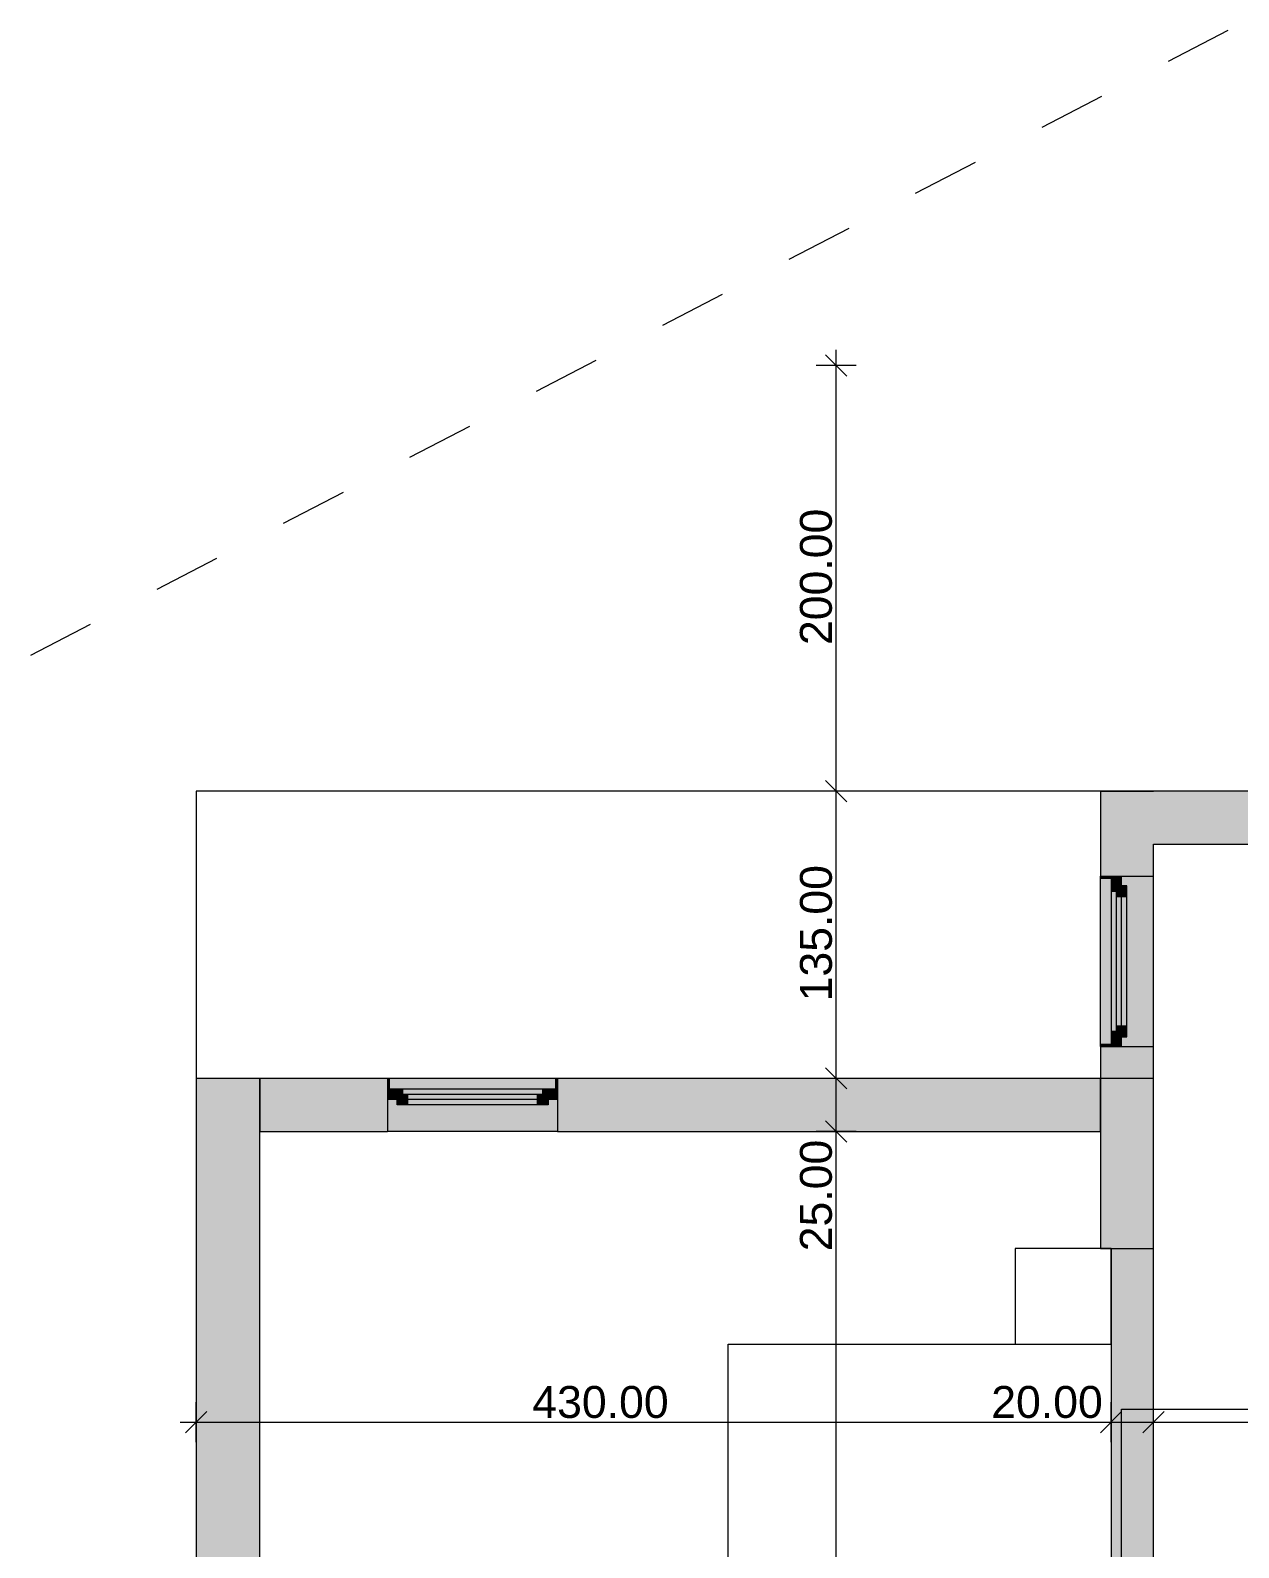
# Model space of a CAD drawing. Header units: millimetres. Extents: x 5493291 to 5652041, y -5155064 to -5098765.
# Drawn here: x 5514724 to 5520403, y -5121997 to -5114865 of the extents above; entities that cross this region are included whole.
import ezdxf

# ---------------------------------------------------------------- set-up
doc = ezdxf.new("R2010")
doc.units = ezdxf.units.MM
doc.header["$MEASUREMENT"] = 0
doc.layers.add('Drawing & Figure', color=7, linetype='Continuous')
for name, color, linetype, lineweight in [('Drawing & Figure_Pen_No__1', 7, 'Continuous', 13), ('Drawing & Figure_Pen_No__101', 252, 'Continuous', 13), ('Drawing & Figure_Pen_No__2', 8, 'Continuous', 13)]:
    doc.layers.add(name, color=color, linetype=linetype, lineweight=lineweight)
doc.layers.add('Drawing & Figure_Pen_No__145', color=7, linetype='Continuous', lineweight=13, true_color=0x0077b0)
doc.layers.add('Drawing & Figure_Pen_No__62', color=7, linetype='Continuous', lineweight=13, true_color=0xaaaaaa)
doc.styles.add('GENERATED_STYLE_2', font='arial.ttf')

msp = doc.modelspace()

# ---------------------------------------------------------------- hatches: boundary and pattern name
at = {"layer": 'Drawing & Figure', "linetype": 'Continuous', "lineweight": 0, "true_color": 0xa9ef05}
msp.add_hatch(color=60, dxfattribs=at).paths.add_polyline_path([(5520003.4, -5119791.5), (5519753.4, -5119791.5), (5519753.4, -5120591.5), (5520003.4, -5120591.5)])
at = {"layer": 'Drawing & Figure_Pen_No__1', "linetype": 'Continuous', "lineweight": 0, "true_color": 0xffffff}
for points in [[(5520003.4, -5118441.4), (5519753.4, -5118441.4), (5520003.4, -5118691.4)], [(5519753.4, -5118691.4), (5520003.4, -5118691.4), (5519753.4, -5118441.4)], [(5520003.4, -5118441.4), (5520003.4, -5118691.4), (5520453.4, -5118691.4), (5520453.4, -5118541.4), (5520453.4, -5118491.4), (5520453.4, -5118441.4)], [(5519753.4, -5118841.4), (5519803.4, -5118841.4), (5519853.4, -5118841.4), (5520003.4, -5118841.4), (5520003.4, -5118691.4), (5519753.4, -5118691.4)], [(5519803.4, -5119641.4), (5519803.4, -5118841.4), (5519753.4, -5118841.4), (5519753.4, -5118851.4), (5519753.4, -5119631.4), (5519753.4, -5119641.4)], [(5519753.4, -5118841.4), (5519753.4, -5118851.4), (5519803.4, -5118851.4), (5519803.4, -5118841.4)], [(5519803.4, -5118841.4), (5519803.4, -5119641.4), (5519853.4, -5119641.4), (5520003.4, -5119641.4), (5520003.4, -5118841.4), (5519853.4, -5118841.4)], [(5519803.4, -5118841.4), (5519803.4, -5118911.4), (5519828.4, -5118911.4), (5519828.4, -5118886.4), (5519853.4, -5118886.4), (5519853.4, -5118841.4)], [(5519878.4, -5118936.4), (5519828.4, -5118936.4), (5519828.4, -5118911.4), (5519803.4, -5118911.4), (5519803.4, -5119571.4), (5519828.4, -5119571.4), (5519828.4, -5119546.4), (5519878.4, -5119546.4)], [(5519828.4, -5118886.4), (5519828.4, -5118936.4), (5519878.4, -5118936.4), (5519878.4, -5118886.4)], [(5519828.4, -5118936.4), (5519828.4, -5119546.4), (5519878.4, -5119546.4), (5519878.4, -5118936.4)], [(5519878.4, -5119596.5), (5519878.4, -5119546.4), (5519828.4, -5119546.4), (5519828.4, -5119596.5)], [(5519853.4, -5119641.4), (5519853.4, -5119596.5), (5519828.4, -5119596.5), (5519828.4, -5119571.4), (5519803.4, -5119571.4), (5519803.4, -5119641.4)], [(5519753.4, -5119631.4), (5519753.4, -5119641.4), (5519803.4, -5119641.4), (5519803.4, -5119631.4)], [(5519803.4, -5119641.4), (5519753.4, -5119641.4), (5519753.4, -5119791.5), (5520003.4, -5119791.5), (5520003.4, -5119641.4), (5519853.4, -5119641.4)], [(5515803.3, -5119791.5), (5515803.3, -5120041.4), (5516402.6, -5120041.4), (5516402.6, -5119891.4), (5516402.6, -5119841.4), (5516402.6, -5119791.5)], [(5517202.6, -5119841.4), (5517202.6, -5119791.5), (5517192.6, -5119791.5), (5516412.6, -5119791.5), (5516402.6, -5119791.5), (5516402.6, -5119841.4)], [(5516402.6, -5119791.5), (5516402.6, -5119841.4), (5516412.6, -5119841.4), (5516412.6, -5119791.5)], [(5517192.6, -5119791.5), (5517192.6, -5119841.4), (5517202.6, -5119841.4), (5517202.6, -5119791.5)], [(5517202.6, -5119841.4), (5517202.6, -5119891.4), (5517202.6, -5120041.4), (5519753.4, -5120041.4), (5519753.4, -5119791.5), (5517202.6, -5119791.5)], [(5516402.6, -5119841.4), (5516402.6, -5119891.4), (5516402.6, -5120041.4), (5517202.6, -5120041.4), (5517202.6, -5119891.4), (5517202.6, -5119841.4)], [(5516402.6, -5119841.4), (5516402.6, -5119891.4), (5516447.6, -5119891.4), (5516447.6, -5119866.4), (5516472.6, -5119866.4), (5516472.6, -5119841.4)], [(5516447.6, -5119866.4), (5516447.6, -5119916.4), (5516497.6, -5119916.4), (5516497.6, -5119866.4)], [(5516497.6, -5119916.4), (5517107.6, -5119916.4), (5517107.6, -5119866.4), (5517132.7, -5119866.4), (5517132.7, -5119841.4), (5516472.6, -5119841.4), (5516472.6, -5119866.4), (5516497.6, -5119866.4)], [(5516497.6, -5119866.4), (5516497.6, -5119916.4), (5517107.6, -5119916.4), (5517107.6, -5119866.4)], [(5517157.7, -5119916.4), (5517157.7, -5119866.4), (5517107.6, -5119866.4), (5517107.6, -5119916.4)], [(5517202.6, -5119891.4), (5517202.6, -5119841.4), (5517132.7, -5119841.4), (5517132.7, -5119866.4), (5517157.7, -5119866.4), (5517157.7, -5119891.4)], [(5520003.4, -5123193.5), (5520003.4, -5120591.5), (5519803.4, -5120591.5), (5519803.4, -5123193.5)]]:
    msp.add_hatch(color=7, dxfattribs=at).paths.add_polyline_path(points)
at = {"layer": 'Drawing & Figure_Pen_No__1', "linetype": 'Continuous', "lineweight": 0, "true_color": 0x000000}
for points in [[(5515503.3, -5119791.5), (5515503.3, -5122291.5), (5515803.3, -5122291.5), (5515803.3, -5119791.5)], [(5519753.4, -5119791.5), (5519753.4, -5120591.5), (5520003.4, -5120591.5), (5520003.4, -5119791.5)]]:
    msp.add_hatch(color=18, dxfattribs=at).paths.add_polyline_path(points)

# ---------------------------------------------------------------- linework, layer by layer
at = {"layer": 'Drawing & Figure_Pen_No__1', "color": 7, "linetype": 'Continuous', "lineweight": 13}
for points in [[(5518511.3, -5116441.3), (5518511.3, -5116366.4)], [(5518605, -5116441.3), (5518417.5, -5116441.3)], [(5518511.3, -5118441.4), (5518511.3, -5116441.3)], [(5519753.4, -5118441.4), (5515503.3, -5118441.4)], [(5515503.3, -5118441.4), (5515503.3, -5119791.5)], [(5519753.4, -5118441.4), (5515503.3, -5118441.4)], [(5515503.3, -5118441.4), (5515503.3, -5119791.5)], [(5518605, -5118441.4), (5518417.5, -5118441.4)], [(5518511.3, -5119791.5), (5518511.3, -5118441.4)], [(5519753.4, -5118441.4), (5520003.4, -5118441.4)], [(5519753.4, -5118441.4), (5519753.4, -5118841.4)], [(5522753.5, -5118441.4), (5519753.4, -5118441.4)], [(5522753.5, -5118441.4), (5519753.4, -5118441.4)], [(5520453.4, -5118441.4), (5520003.4, -5118441.4)], [(5520003.4, -5118841.4), (5520003.4, -5118691.4)], [(5520003.4, -5118691.4), (5520453.4, -5118691.4)], [(5519753.4, -5118841.4), (5519803.4, -5118841.4)], [(5519753.4, -5118841.4), (5519803.4, -5118841.4)], [(5519803.4, -5118841.4), (5519853.4, -5118841.4)], [(5519853.4, -5118841.4), (5520003.4, -5118841.4)], [(5519753.4, -5119641.4), (5519803.4, -5119641.4)], [(5519753.4, -5119641.4), (5519803.4, -5119641.4)], [(5519753.4, -5119641.4), (5519753.4, -5119791.5)], [(5519803.4, -5119641.4), (5519853.4, -5119641.4)], [(5519853.4, -5119641.4), (5520003.4, -5119641.4)], [(5520003.4, -5119791.5), (5520003.4, -5119641.4)], [(5515503.3, -5119791.5), (5515503.3, -5138342.1)], [(5515503.3, -5119791.5), (5515503.3, -5138342.1)], [(5515503.3, -5119791.5), (5515503.3, -5122291.5)], [(5515803.3, -5119791.5), (5515503.3, -5119791.5)], [(5516402.6, -5119791.5), (5515803.3, -5119791.5)], [(5515803.3, -5119791.5), (5515803.3, -5120041.4)], [(5515803.3, -5122291.5), (5515803.3, -5119791.5)], [(5516402.6, -5119791.5), (5516402.6, -5119841.4)], [(5516402.6, -5119791.5), (5516402.6, -5119841.4)], [(5517202.6, -5119791.5), (5517202.6, -5119841.4)], [(5517202.6, -5119791.5), (5517202.6, -5119841.4)], [(5519753.4, -5119791.5), (5517202.6, -5119791.5)], [(5518605, -5119791.5), (5518417.5, -5119791.5)], [(5518511.3, -5120041.4), (5518511.3, -5119791.5)], [(5519753.4, -5120041.4), (5519753.4, -5119791.5)], [(5520003.4, -5119791.5), (5519753.4, -5119791.5)], [(5520003.4, -5119791.5), (5519753.4, -5119791.5)], [(5519753.4, -5119791.5), (5519753.4, -5120591.5)], [(5519753.4, -5119791.5), (5519753.4, -5120591.5)], [(5520003.4, -5119791.5), (5519753.4, -5119791.5)], [(5520003.4, -5120591.5), (5520003.4, -5119791.5)], [(5520003.4, -5120591.5), (5520003.4, -5119791.5)], [(5516402.6, -5119841.4), (5516402.6, -5119891.4)], [(5516402.6, -5119891.4), (5516402.6, -5120041.4)], [(5517202.6, -5119841.4), (5517202.6, -5119891.4)], [(5517202.6, -5119891.4), (5517202.6, -5120041.4)], [(5515803.3, -5120041.4), (5516402.6, -5120041.4)], [(5517202.6, -5120041.4), (5519753.4, -5120041.4)], [(5518605, -5120041.4), (5518417.5, -5120041.4)], [(5518511.3, -5124541.6), (5518511.3, -5120041.4)], [(5519753.4, -5120591.5), (5520003.4, -5120591.5)], [(5519753.4, -5120591.5), (5520003.4, -5120591.5)], [(5519803.4, -5120591.5), (5520003.4, -5120591.5)], [(5519803.4, -5120591.5), (5519803.4, -5123193.5)], [(5520003.4, -5123193.5), (5520003.4, -5120591.5)], [(5515503.3, -5121501.2), (5515503.3, -5121313.8)], [(5519803.4, -5121501.2), (5519803.4, -5121313.8)], [(5520003.4, -5121501.2), (5520003.4, -5121313.8)], [(5515428.2, -5121407.5), (5515503.3, -5121407.5)], [(5515503.3, -5121407.5), (5519803.4, -5121407.5)], [(5519803.4, -5121407.5), (5520003.4, -5121407.5)], [(5520003.4, -5121407.5), (5522753.5, -5121407.5)]]:
    msp.add_lwpolyline(points, dxfattribs=at)
at = {"layer": 'Drawing & Figure_Pen_No__101', "color": 252, "linetype": 'Continuous', "lineweight": 13}
for points in [[(5519803.4, -5120591.5), (5519353.4, -5120591.5)], [(5519353.4, -5120591.5), (5519353.4, -5121041.5)], [(5519803.4, -5121041.5), (5519803.4, -5120591.5)], [(5518003.4, -5122841.5), (5518003.4, -5121041.5)], [(5518003.4, -5121041.5), (5519803.4, -5121041.5)], [(5519353.4, -5121041.5), (5519803.4, -5121041.5)], [(5519803.4, -5121041.5), (5519803.4, -5122841.5)], [(5519853.4, -5123196.2), (5519853.4, -5121346.1)], [(5519853.4, -5121346.1), (5520853.4, -5121346.1)]]:
    msp.add_lwpolyline(points, dxfattribs=at)
at = {"layer": 'Drawing & Figure_Pen_No__145', "color": 144, "linetype": 'Continuous', "lineweight": 13, "true_color": 0x0077b0}
for points in [[(5518561.2, -5116491.3), (5518461.2, -5116391.3)], [(5518461.2, -5118391.4), (5518561.2, -5118491.4)], [(5518461.2, -5119741.5), (5518561.2, -5119841.4)], [(5518461.2, -5119991.5), (5518561.2, -5120091.4)], [(5515553.3, -5121357.5), (5515453.2, -5121457.5)], [(5519853.4, -5121357.5), (5519753.4, -5121457.5)], [(5520053.4, -5121357.5), (5519953.4, -5121457.5)]]:
    msp.add_lwpolyline(points, dxfattribs=at)
at = {"layer": 'Drawing & Figure_Pen_No__2', "color": 8, "linetype": 'Continuous', "lineweight": 13}
for points in [[(5519753.4, -5119641.4), (5519753.4, -5118841.4)], [(5519753.4, -5118841.4), (5519803.4, -5118841.4)], [(5519753.4, -5118851.4), (5519753.4, -5118841.4)], [(5519753.4, -5118841.4), (5519803.4, -5118841.4)], [(5519753.4, -5118841.4), (5519803.4, -5118841.4)], [(5519753.4, -5118841.4), (5519803.4, -5118841.4)], [(5519753.4, -5119631.4), (5519753.4, -5118851.4)], [(5519803.4, -5118851.4), (5519753.4, -5118851.4)], [(5519803.4, -5118841.4), (5519803.4, -5118851.4)], [(5519803.4, -5118841.4), (5519803.4, -5118911.4)], [(5519803.4, -5118841.4), (5519853.4, -5118841.4)], [(5519803.4, -5118841.4), (5519853.4, -5118841.4)], [(5519803.4, -5118911.4), (5519828.4, -5118911.4)], [(5519803.4, -5118911.4), (5519803.4, -5119571.4)], [(5519828.4, -5118911.4), (5519828.4, -5118886.4)], [(5519828.4, -5118886.4), (5519853.4, -5118886.4)], [(5519828.4, -5118886.4), (5519828.4, -5118936.4)], [(5519878.4, -5118886.4), (5519828.4, -5118886.4)], [(5519853.4, -5118886.4), (5519853.4, -5118841.4)], [(5519853.4, -5118841.4), (5520003.4, -5118841.4)], [(5519878.4, -5118936.4), (5519878.4, -5118886.4)], [(5520003.4, -5119641.4), (5520003.4, -5118841.4)], [(5519828.4, -5118936.4), (5519878.4, -5118936.4)], [(5519828.4, -5118936.4), (5519828.4, -5119546.4)], [(5519853.4, -5119546.4), (5519853.4, -5118936.4)], [(5519878.4, -5119546.4), (5519878.4, -5118936.4)], [(5519878.4, -5119546.4), (5519878.4, -5118936.4)], [(5519878.4, -5119546.4), (5519828.4, -5119546.4)], [(5519828.4, -5119546.4), (5519828.4, -5119596.5)], [(5519878.4, -5119596.5), (5519878.4, -5119546.4)], [(5519828.4, -5119571.4), (5519803.4, -5119571.4)], [(5519803.4, -5119571.4), (5519803.4, -5119641.4)], [(5519828.4, -5119596.5), (5519828.4, -5119571.4)], [(5519853.4, -5119596.5), (5519828.4, -5119596.5)], [(5519828.4, -5119596.5), (5519878.4, -5119596.5)], [(5519853.4, -5119641.4), (5519853.4, -5119596.5)], [(5519753.4, -5119631.4), (5519803.4, -5119631.4)], [(5519753.4, -5119641.4), (5519753.4, -5119631.4)], [(5519803.4, -5119641.4), (5519753.4, -5119641.4)], [(5519753.4, -5119641.4), (5519803.4, -5119641.4)], [(5519753.4, -5119641.4), (5519803.4, -5119641.4)], [(5519753.4, -5119641.4), (5519803.4, -5119641.4)], [(5519803.4, -5119631.4), (5519803.4, -5119641.4)], [(5519803.4, -5119641.4), (5519853.4, -5119641.4)], [(5519803.4, -5119641.4), (5519853.4, -5119641.4)], [(5519853.4, -5119641.4), (5520003.4, -5119641.4)], [(5517202.6, -5119791.5), (5516402.6, -5119791.5)], [(5516402.6, -5119791.5), (5516402.6, -5119841.4)], [(5516412.6, -5119791.5), (5516402.6, -5119791.5)], [(5516402.6, -5119791.5), (5516402.6, -5119841.4)], [(5516402.6, -5119791.5), (5516402.6, -5119841.4)], [(5516402.6, -5119791.5), (5516402.6, -5119841.4)], [(5517192.6, -5119791.5), (5516412.6, -5119791.5)], [(5516412.6, -5119841.4), (5516412.6, -5119791.5)], [(5517192.6, -5119791.5), (5517192.6, -5119841.4)], [(5517202.6, -5119791.5), (5517192.6, -5119791.5)], [(5517202.6, -5119841.4), (5517202.6, -5119791.5)], [(5517202.6, -5119791.5), (5517202.6, -5119841.4)], [(5517202.6, -5119791.5), (5517202.6, -5119841.4)], [(5517202.6, -5119791.5), (5517202.6, -5119841.4)], [(5516402.6, -5119841.4), (5516412.6, -5119841.4)], [(5516402.6, -5119841.4), (5516472.6, -5119841.4)], [(5516402.6, -5119841.4), (5516402.6, -5119891.4)], [(5516402.6, -5119841.4), (5516402.6, -5119891.4)], [(5516447.6, -5119891.4), (5516402.6, -5119891.4)], [(5516402.6, -5119891.4), (5516402.6, -5120041.4)], [(5516472.6, -5119866.4), (5516447.6, -5119866.4)], [(5516447.6, -5119866.4), (5516447.6, -5119891.4)], [(5516447.6, -5119866.4), (5516497.6, -5119866.4)], [(5516447.6, -5119916.4), (5516447.6, -5119866.4)], [(5516472.6, -5119841.4), (5516472.6, -5119866.4)], [(5516472.6, -5119841.4), (5517132.7, -5119841.4)], [(5516497.6, -5119866.4), (5516497.6, -5119916.4)], [(5516497.6, -5119866.4), (5517107.6, -5119866.4)], [(5517107.6, -5119891.4), (5516497.6, -5119891.4)], [(5517107.6, -5119916.4), (5517107.6, -5119866.4)], [(5517107.6, -5119866.4), (5517157.7, -5119866.4)], [(5517132.7, -5119866.4), (5517132.7, -5119841.4)], [(5517132.7, -5119841.4), (5517202.6, -5119841.4)], [(5517157.7, -5119866.4), (5517132.7, -5119866.4)], [(5517157.7, -5119891.4), (5517157.7, -5119866.4)], [(5517157.7, -5119866.4), (5517157.7, -5119916.4)], [(5517202.6, -5119891.4), (5517157.7, -5119891.4)], [(5517192.6, -5119841.4), (5517202.6, -5119841.4)], [(5517202.6, -5119841.4), (5517202.6, -5119891.4)], [(5517202.6, -5119841.4), (5517202.6, -5119891.4)], [(5517202.6, -5119891.4), (5517202.6, -5120041.4)], [(5516497.6, -5119916.4), (5516447.6, -5119916.4)], [(5517107.6, -5119916.4), (5516497.6, -5119916.4)], [(5517107.6, -5119916.4), (5516497.6, -5119916.4)], [(5517157.7, -5119916.4), (5517107.6, -5119916.4)], [(5517202.6, -5120041.4), (5516402.6, -5120041.4)]]:
    msp.add_lwpolyline(points, dxfattribs=at)
at = {"layer": 'Drawing & Figure_Pen_No__62', "color": 253, "linetype": 'Continuous', "lineweight": 13, "true_color": 0xaaaaaa}
for points in [[(5520353.2, -5114865.4), (5520071.8, -5115012.4)], [(5519759.1, -5115175.7), (5519477.6, -5115322.7)], [(5519164.9, -5115486), (5518883.5, -5115632.9)], [(5518570.7, -5115796.2), (5518289.3, -5115943.1)], [(5517976.5, -5116106.4), (5517695.1, -5116253.4)], [(5517382.4, -5116416.7), (5517100.9, -5116563.6)], [(5516788.2, -5116726.9), (5516506.7, -5116873.8)], [(5516194, -5117037.1), (5515912.5, -5117184.1)], [(5515599.8, -5117347.4), (5515318.3, -5117494.3)], [(5515005.7, -5117657.6), (5514724.2, -5117804.6)]]:
    msp.add_lwpolyline(points, dxfattribs=at)

# ---------------------------------------------------------------- texts
at = {"layer": 'Drawing & Figure_Pen_No__1', "color": 7, "linetype": 'Continuous', "lineweight": 13, "char_height": 150.005, "attachment_point": 7, "rotation": 90, "style": 'GENERATED_STYLE_2'}
for s, insert in [('\\A1;{\\pql;\\fArial|b0|i0|c0|p0;\\W1.000000;200.00}', (5518493.5, -5117754.8)), ('\\A1;{\\pql;\\fArial|b0|i0|c0|p0;\\W1.000000;135.00}', (5518493.6, -5119429.8)), ('\\A1;{\\pql;\\fArial|b0|i0|c0|p0;\\W1.000000;25.00}', (5518493.5, -5120604.4))]:
    msp.add_mtext(s, dxfattribs=dict(at, insert=insert))
at = {"layer": 'Drawing & Figure_Pen_No__1', "color": 7, "linetype": 'Continuous', "lineweight": 13, "char_height": 150.005, "attachment_point": 7, "style": 'GENERATED_STYLE_2'}
for s, insert in [('\\A1;{\\pql;\\fArial|b0|i0|c0|p0;\\W1.000000;430.00}', (5517083.5, -5121389.8)), ('\\A1;{\\pql;\\fArial|b0|i0|c0|p0;\\W1.000000;20.00}', (5519240.5, -5121389.7))]:
    msp.add_mtext(s, dxfattribs=dict(at, insert=insert))

doc.saveas('drawing.dxf')
